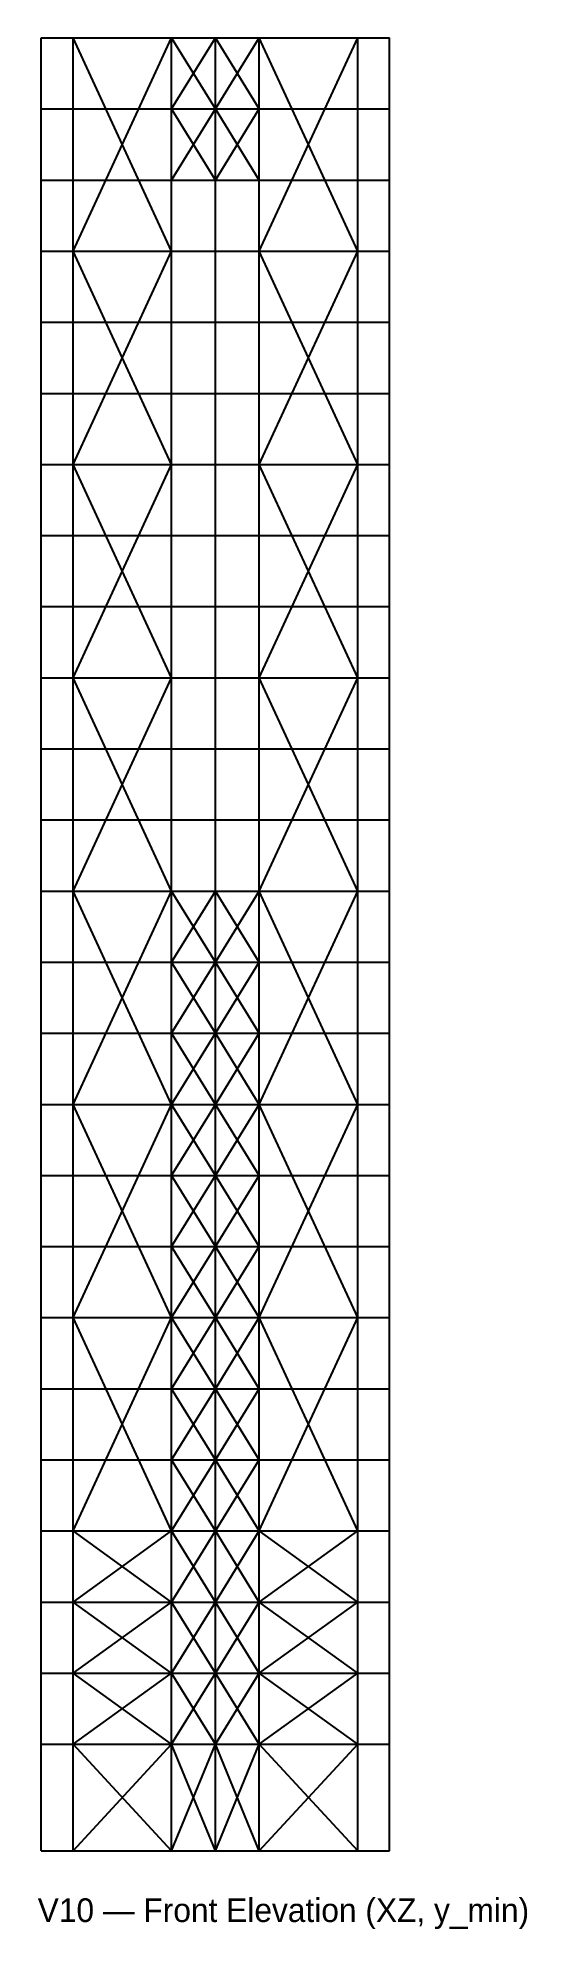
# Model space of a CAD drawing. Header units: metres. Extents: x 0 to 41, y -7 to 153.
import ezdxf

# ---------------------------------------------------------------- set-up
doc = ezdxf.new("R2010")
doc.units = ezdxf.units.M
for name, color, linetype in [('annotations', 7, 'Continuous'), ('beam_x', 3, 'Continuous'), ('brace_xz', 6, 'Continuous'), ('bridge_beam', 30, 'Continuous'), ('bridge_column', 30, 'Continuous'), ('bridge_rigid', 50, 'Continuous'), ('bridge_truss', 40, 'Continuous'), ('column', 4, 'Continuous')]:
    doc.layers.add(name, color=color, linetype=linetype)

msp = doc.modelspace()

# ---------------------------------------------------------------- linework, layer by layer
at = {"layer": 'beam_x'}
for p, q in [((0.3, 153), (3, 153)), ((0.3, 153), (3, 153)), ((3, 153), (11.3, 153)), ((3, 153), (11.3, 153)), ((11.3, 153), (15, 153)), ((11.3, 153), (15, 153)), ((15, 153), (18.7, 153)), ((15, 153), (18.7, 153)), ((18.7, 153), (27, 153)), ((18.7, 153), (27, 153)), ((27, 153), (29.7, 153)), ((27, 153), (29.7, 153)), ((0.3, 147), (3, 147)), ((0.3, 147), (3, 147)), ((3, 147), (11.3, 147)), ((3, 147), (11.3, 147)), ((11.3, 147), (15, 147)), ((11.3, 147), (15, 147)), ((15, 147), (18.7, 147)), ((15, 147), (18.7, 147)), ((18.7, 147), (27, 147)), ((18.7, 147), (27, 147)), ((27, 147), (29.7, 147)), ((27, 147), (29.7, 147)), ((0.3, 141), (3, 141)), ((0.3, 141), (3, 141)), ((3, 141), (11.3, 141)), ((3, 141), (11.3, 141)), ((11.3, 141), (15, 141)), ((11.3, 141), (15, 141)), ((15, 141), (18.7, 141)), ((15, 141), (18.7, 141)), ((18.7, 141), (27, 141)), ((18.7, 141), (27, 141)), ((27, 141), (29.7, 141)), ((27, 141), (29.7, 141)), ((0.3, 135), (3, 135)), ((0.3, 135), (3, 135)), ((3, 135), (11.3, 135)), ((3, 135), (11.3, 135)), ((11.3, 135), (15, 135)), ((11.3, 135), (15, 135)), ((15, 135), (18.7, 135)), ((15, 135), (18.7, 135)), ((18.7, 135), (27, 135)), ((18.7, 135), (27, 135)), ((27, 135), (29.7, 135)), ((27, 135), (29.7, 135)), ((0.3, 129), (3, 129)), ((0.3, 129), (3, 129)), ((3, 129), (11.3, 129)), ((3, 129), (11.3, 129)), ((11.3, 129), (15, 129)), ((11.3, 129), (15, 129)), ((15, 129), (18.7, 129)), ((15, 129), (18.7, 129)), ((18.7, 129), (27, 129)), ((18.7, 129), (27, 129)), ((27, 129), (29.7, 129)), ((27, 129), (29.7, 129)), ((0.3, 123), (3, 123)), ((0.3, 123), (3, 123)), ((3, 123), (11.3, 123)), ((3, 123), (11.3, 123)), ((11.3, 123), (15, 123)), ((11.3, 123), (15, 123)), ((15, 123), (18.7, 123)), ((15, 123), (18.7, 123)), ((18.7, 123), (27, 123)), ((18.7, 123), (27, 123)), ((27, 123), (29.7, 123)), ((27, 123), (29.7, 123)), ((0.3, 117), (3, 117)), ((0.3, 117), (3, 117)), ((3, 117), (11.3, 117)), ((3, 117), (11.3, 117)), ((11.3, 117), (15, 117)), ((11.3, 117), (15, 117)), ((15, 117), (18.7, 117)), ((15, 117), (18.7, 117)), ((18.7, 117), (27, 117)), ((18.7, 117), (27, 117)), ((27, 117), (29.7, 117)), ((27, 117), (29.7, 117)), ((0.3, 111), (3, 111)), ((0.3, 111), (3, 111)), ((3, 111), (11.3, 111)), ((3, 111), (11.3, 111)), ((11.3, 111), (15, 111)), ((11.3, 111), (15, 111)), ((15, 111), (18.7, 111)), ((15, 111), (18.7, 111)), ((18.7, 111), (27, 111)), ((18.7, 111), (27, 111)), ((27, 111), (29.7, 111)), ((27, 111), (29.7, 111)), ((0.3, 105), (3, 105)), ((0.3, 105), (3, 105)), ((3, 105), (11.3, 105)), ((3, 105), (11.3, 105)), ((11.3, 105), (15, 105)), ((11.3, 105), (15, 105)), ((15, 105), (18.7, 105)), ((15, 105), (18.7, 105)), ((18.7, 105), (27, 105)), ((18.7, 105), (27, 105)), ((27, 105), (29.7, 105)), ((27, 105), (29.7, 105)), ((0.3, 99), (3, 99)), ((0.3, 99), (3, 99)), ((3, 99), (11.3, 99)), ((3, 99), (11.3, 99)), ((11.3, 99), (15, 99)), ((11.3, 99), (15, 99)), ((15, 99), (18.7, 99)), ((15, 99), (18.7, 99)), ((18.7, 99), (27, 99)), ((18.7, 99), (27, 99)), ((27, 99), (29.7, 99)), ((27, 99), (29.7, 99)), ((0.3, 93), (3, 93)), ((0.3, 93), (3, 93)), ((3, 93), (11.3, 93)), ((3, 93), (11.3, 93)), ((11.3, 93), (15, 93)), ((11.3, 93), (15, 93)), ((15, 93), (18.7, 93)), ((15, 93), (18.7, 93)), ((18.7, 93), (27, 93)), ((18.7, 93), (27, 93)), ((27, 93), (29.7, 93)), ((27, 93), (29.7, 93)), ((0.3, 87), (3, 87)), ((0.3, 87), (3, 87)), ((3, 87), (11.3, 87)), ((3, 87), (11.3, 87)), ((11.3, 87), (15, 87)), ((11.3, 87), (15, 87)), ((15, 87), (18.7, 87)), ((15, 87), (18.7, 87)), ((18.7, 87), (27, 87)), ((18.7, 87), (27, 87)), ((27, 87), (29.7, 87)), ((27, 87), (29.7, 87)), ((0.3, 81), (3, 81)), ((0.3, 81), (3, 81)), ((3, 81), (11.3, 81)), ((3, 81), (11.3, 81)), ((11.3, 81), (15, 81)), ((11.3, 81), (15, 81)), ((15, 81), (18.7, 81)), ((15, 81), (18.7, 81)), ((18.7, 81), (27, 81)), ((18.7, 81), (27, 81)), ((27, 81), (29.7, 81)), ((27, 81), (29.7, 81)), ((0.3, 75), (3, 75)), ((0.3, 75), (3, 75)), ((3, 75), (11.3, 75)), ((3, 75), (11.3, 75)), ((11.3, 75), (15, 75)), ((11.3, 75), (15, 75)), ((15, 75), (18.7, 75)), ((15, 75), (18.7, 75)), ((18.7, 75), (27, 75)), ((18.7, 75), (27, 75)), ((27, 75), (29.7, 75)), ((27, 75), (29.7, 75)), ((0.3, 69), (3, 69)), ((0.3, 69), (3, 69)), ((3, 69), (11.3, 69)), ((3, 69), (11.3, 69)), ((11.3, 69), (15, 69)), ((11.3, 69), (15, 69)), ((15, 69), (18.7, 69)), ((15, 69), (18.7, 69)), ((18.7, 69), (27, 69)), ((18.7, 69), (27, 69)), ((27, 69), (29.7, 69)), ((27, 69), (29.7, 69)), ((0.3, 63), (3, 63)), ((0.3, 63), (3, 63)), ((3, 63), (11.3, 63)), ((3, 63), (11.3, 63)), ((11.3, 63), (15, 63)), ((11.3, 63), (15, 63)), ((15, 63), (18.7, 63)), ((15, 63), (18.7, 63)), ((18.7, 63), (27, 63)), ((18.7, 63), (27, 63)), ((27, 63), (29.7, 63)), ((27, 63), (29.7, 63)), ((0.3, 57), (3, 57)), ((0.3, 57), (3, 57)), ((3, 57), (11.3, 57)), ((3, 57), (11.3, 57)), ((11.3, 57), (15, 57)), ((11.3, 57), (15, 57)), ((15, 57), (18.7, 57)), ((15, 57), (18.7, 57)), ((18.7, 57), (27, 57)), ((18.7, 57), (27, 57)), ((27, 57), (29.7, 57)), ((27, 57), (29.7, 57)), ((0.3, 51), (3, 51)), ((0.3, 51), (3, 51)), ((3, 51), (11.3, 51)), ((3, 51), (11.3, 51)), ((11.3, 51), (15, 51)), ((11.3, 51), (15, 51)), ((15, 51), (18.7, 51)), ((15, 51), (18.7, 51)), ((18.7, 51), (27, 51)), ((18.7, 51), (27, 51)), ((27, 51), (29.7, 51)), ((27, 51), (29.7, 51)), ((0.3, 45), (3, 45)), ((0.3, 45), (3, 45)), ((3, 45), (11.3, 45)), ((3, 45), (11.3, 45)), ((11.3, 45), (15, 45)), ((11.3, 45), (15, 45)), ((15, 45), (18.7, 45)), ((15, 45), (18.7, 45)), ((18.7, 45), (27, 45)), ((18.7, 45), (27, 45)), ((27, 45), (29.7, 45)), ((27, 45), (29.7, 45)), ((0.3, 39), (3, 39)), ((0.3, 39), (3, 39)), ((3, 39), (11.3, 39)), ((3, 39), (11.3, 39)), ((11.3, 39), (15, 39)), ((11.3, 39), (15, 39)), ((15, 39), (18.7, 39)), ((15, 39), (18.7, 39)), ((18.7, 39), (27, 39)), ((18.7, 39), (27, 39)), ((27, 39), (29.7, 39)), ((27, 39), (29.7, 39)), ((0.3, 33), (3, 33)), ((0.3, 33), (3, 33)), ((3, 33), (11.3, 33)), ((3, 33), (11.3, 33)), ((11.3, 33), (15, 33)), ((11.3, 33), (15, 33)), ((15, 33), (18.7, 33)), ((15, 33), (18.7, 33)), ((18.7, 33), (27, 33)), ((18.7, 33), (27, 33)), ((27, 33), (29.7, 33)), ((27, 33), (29.7, 33)), ((0.3, 27), (3, 27)), ((0.3, 27), (3, 27)), ((3, 27), (11.3, 27)), ((3, 27), (11.3, 27)), ((11.3, 27), (15, 27)), ((11.3, 27), (15, 27)), ((15, 27), (18.7, 27)), ((15, 27), (18.7, 27)), ((18.7, 27), (27, 27)), ((18.7, 27), (27, 27)), ((27, 27), (29.7, 27)), ((27, 27), (29.7, 27)), ((0.3, 21), (3, 21)), ((0.3, 21), (3, 21)), ((3, 21), (11.3, 21)), ((3, 21), (11.3, 21)), ((11.3, 21), (15, 21)), ((11.3, 21), (15, 21)), ((15, 21), (18.7, 21)), ((15, 21), (18.7, 21)), ((18.7, 21), (27, 21)), ((18.7, 21), (27, 21)), ((27, 21), (29.7, 21)), ((27, 21), (29.7, 21)), ((0.3, 15), (3, 15)), ((0.3, 15), (3, 15)), ((3, 15), (11.3, 15)), ((3, 15), (11.3, 15)), ((11.3, 15), (15, 15)), ((11.3, 15), (15, 15)), ((15, 15), (18.7, 15)), ((15, 15), (18.7, 15)), ((18.7, 15), (27, 15)), ((18.7, 15), (27, 15)), ((27, 15), (29.7, 15)), ((27, 15), (29.7, 15)), ((0.3, 9), (3, 9)), ((0.3, 9), (3, 9)), ((3, 9), (11.3, 9)), ((3, 9), (11.3, 9)), ((11.3, 9), (15, 9)), ((11.3, 9), (15, 9)), ((15, 9), (18.7, 9)), ((15, 9), (18.7, 9)), ((18.7, 9), (27, 9)), ((18.7, 9), (27, 9)), ((27, 9), (29.7, 9)), ((27, 9), (29.7, 9)), ((0.3, 0), (3, 0)), ((0.3, 0), (3, 0)), ((3, 0), (11.3, 0)), ((3, 0), (11.3, 0)), ((11.3, 0), (15, 0)), ((11.3, 0), (15, 0)), ((15, 0), (18.7, 0)), ((15, 0), (18.7, 0)), ((18.7, 0), (27, 0)), ((18.7, 0), (27, 0)), ((27, 0), (29.7, 0)), ((27, 0), (29.7, 0))]:
    msp.add_line(p, q, dxfattribs=at)
at = {"layer": 'brace_xz'}
for p, q in [((3, 135), (11.3, 153)), ((11.3, 135), (3, 153)), ((3, 135), (11.3, 153)), ((11.3, 135), (3, 153)), ((11.3, 147), (15, 153)), ((15, 147), (11.3, 153)), ((11.3, 147), (15, 153)), ((15, 147), (11.3, 153)), ((15, 147), (18.7, 153)), ((18.7, 147), (15, 153)), ((15, 147), (18.7, 153)), ((18.7, 147), (15, 153)), ((18.7, 135), (27, 153)), ((27, 135), (18.7, 153)), ((18.7, 135), (27, 153)), ((27, 135), (18.7, 153)), ((11.3, 141), (15, 147)), ((15, 141), (11.3, 147)), ((11.3, 141), (15, 147)), ((15, 141), (11.3, 147)), ((15, 141), (18.7, 147)), ((18.7, 141), (15, 147)), ((15, 141), (18.7, 147)), ((18.7, 141), (15, 147)), ((3, 117), (11.3, 135)), ((11.3, 117), (3, 135)), ((3, 117), (11.3, 135)), ((11.3, 117), (3, 135)), ((18.7, 117), (27, 135)), ((27, 117), (18.7, 135)), ((18.7, 117), (27, 135)), ((27, 117), (18.7, 135)), ((3, 99), (11.3, 117)), ((11.3, 99), (3, 117)), ((3, 99), (11.3, 117)), ((11.3, 99), (3, 117)), ((18.7, 99), (27, 117)), ((27, 99), (18.7, 117)), ((18.7, 99), (27, 117)), ((27, 99), (18.7, 117)), ((3, 81), (11.3, 99)), ((11.3, 81), (3, 99)), ((3, 81), (11.3, 99)), ((11.3, 81), (3, 99)), ((18.7, 81), (27, 99)), ((27, 81), (18.7, 99)), ((18.7, 81), (27, 99)), ((27, 81), (18.7, 99)), ((3, 63), (11.3, 81)), ((11.3, 63), (3, 81)), ((3, 63), (11.3, 81)), ((11.3, 63), (3, 81)), ((11.3, 75), (15, 81)), ((15, 75), (11.3, 81)), ((11.3, 75), (15, 81)), ((15, 75), (11.3, 81)), ((15, 75), (18.7, 81)), ((18.7, 75), (15, 81)), ((15, 75), (18.7, 81)), ((18.7, 75), (15, 81)), ((18.7, 63), (27, 81)), ((27, 63), (18.7, 81)), ((18.7, 63), (27, 81)), ((27, 63), (18.7, 81)), ((11.3, 69), (15, 75)), ((15, 69), (11.3, 75)), ((11.3, 69), (15, 75)), ((15, 69), (11.3, 75)), ((15, 69), (18.7, 75)), ((18.7, 69), (15, 75)), ((15, 69), (18.7, 75)), ((18.7, 69), (15, 75)), ((11.3, 63), (15, 69)), ((15, 63), (11.3, 69)), ((11.3, 63), (15, 69)), ((15, 63), (11.3, 69)), ((15, 63), (18.7, 69)), ((18.7, 63), (15, 69)), ((15, 63), (18.7, 69)), ((18.7, 63), (15, 69)), ((3, 45), (11.3, 63)), ((11.3, 45), (3, 63)), ((3, 45), (11.3, 63)), ((11.3, 45), (3, 63)), ((11.3, 57), (15, 63)), ((15, 57), (11.3, 63)), ((11.3, 57), (15, 63)), ((15, 57), (11.3, 63)), ((15, 57), (18.7, 63)), ((18.7, 57), (15, 63)), ((15, 57), (18.7, 63)), ((18.7, 57), (15, 63)), ((18.7, 45), (27, 63)), ((27, 45), (18.7, 63)), ((18.7, 45), (27, 63)), ((27, 45), (18.7, 63)), ((11.3, 51), (15, 57)), ((15, 51), (11.3, 57)), ((11.3, 51), (15, 57)), ((15, 51), (11.3, 57)), ((15, 51), (18.7, 57)), ((18.7, 51), (15, 57)), ((15, 51), (18.7, 57)), ((18.7, 51), (15, 57)), ((11.3, 45), (15, 51)), ((15, 45), (11.3, 51)), ((11.3, 45), (15, 51)), ((15, 45), (11.3, 51)), ((15, 45), (18.7, 51)), ((18.7, 45), (15, 51)), ((15, 45), (18.7, 51)), ((18.7, 45), (15, 51)), ((3, 27), (11.3, 45)), ((11.3, 27), (3, 45)), ((3, 27), (11.3, 45)), ((11.3, 27), (3, 45)), ((11.3, 39), (15, 45)), ((15, 39), (11.3, 45)), ((11.3, 39), (15, 45)), ((15, 39), (11.3, 45)), ((15, 39), (18.7, 45)), ((18.7, 39), (15, 45)), ((15, 39), (18.7, 45)), ((18.7, 39), (15, 45)), ((18.7, 27), (27, 45)), ((27, 27), (18.7, 45)), ((18.7, 27), (27, 45)), ((27, 27), (18.7, 45)), ((11.3, 33), (15, 39)), ((15, 33), (11.3, 39)), ((11.3, 33), (15, 39)), ((15, 33), (11.3, 39)), ((15, 33), (18.7, 39)), ((18.7, 33), (15, 39)), ((15, 33), (18.7, 39)), ((18.7, 33), (15, 39)), ((11.3, 27), (15, 33)), ((15, 27), (11.3, 33)), ((11.3, 27), (15, 33)), ((15, 27), (11.3, 33)), ((15, 27), (18.7, 33)), ((18.7, 27), (15, 33)), ((15, 27), (18.7, 33)), ((18.7, 27), (15, 33)), ((3, 21), (11.3, 27)), ((11.3, 21), (3, 27)), ((3, 21), (11.3, 27)), ((11.3, 21), (3, 27)), ((11.3, 21), (15, 27)), ((15, 21), (11.3, 27)), ((11.3, 21), (15, 27)), ((15, 21), (11.3, 27)), ((15, 21), (18.7, 27)), ((18.7, 21), (15, 27)), ((15, 21), (18.7, 27)), ((18.7, 21), (15, 27)), ((18.7, 21), (27, 27)), ((27, 21), (18.7, 27)), ((18.7, 21), (27, 27)), ((27, 21), (18.7, 27)), ((3, 15), (11.3, 21)), ((11.3, 15), (3, 21)), ((3, 15), (11.3, 21)), ((11.3, 15), (3, 21)), ((11.3, 15), (15, 21)), ((15, 15), (11.3, 21)), ((11.3, 15), (15, 21)), ((15, 15), (11.3, 21)), ((15, 15), (18.7, 21)), ((18.7, 15), (15, 21)), ((15, 15), (18.7, 21)), ((18.7, 15), (15, 21)), ((18.7, 15), (27, 21)), ((27, 15), (18.7, 21)), ((18.7, 15), (27, 21)), ((27, 15), (18.7, 21)), ((3, 9), (11.3, 15)), ((11.3, 9), (3, 15)), ((3, 9), (11.3, 15)), ((11.3, 9), (3, 15)), ((11.3, 9), (15, 15)), ((15, 9), (11.3, 15)), ((11.3, 9), (15, 15)), ((15, 9), (11.3, 15)), ((15, 9), (18.7, 15)), ((18.7, 9), (15, 15)), ((15, 9), (18.7, 15)), ((18.7, 9), (15, 15)), ((18.7, 9), (27, 15)), ((27, 9), (18.7, 15)), ((18.7, 9), (27, 15)), ((27, 9), (18.7, 15)), ((3, 0), (11.3, 9)), ((11.3, 0), (3, 9)), ((3, 0), (11.3, 9)), ((11.3, 0), (3, 9)), ((11.3, 0), (15, 9)), ((15, 0), (11.3, 9)), ((11.3, 0), (15, 9)), ((15, 0), (11.3, 9)), ((15, 0), (18.7, 9)), ((18.7, 0), (15, 9)), ((15, 0), (18.7, 9)), ((18.7, 0), (15, 9)), ((18.7, 0), (27, 9)), ((27, 0), (18.7, 9)), ((18.7, 0), (27, 9)), ((27, 0), (18.7, 9))]:
    msp.add_line(p, q, dxfattribs=at)
at = {"layer": 'bridge_beam'}
for p, q in [((11.3, 153), (11.3, 153)), ((11.3, 153), (18.7, 153)), ((11.3, 153), (11.3, 153)), ((18.7, 153), (18.7, 153)), ((18.7, 153), (18.7, 153)), ((11.3, 141), (11.3, 141)), ((11.3, 141), (18.7, 141)), ((11.3, 141), (11.3, 141)), ((18.7, 141), (18.7, 141)), ((18.7, 141), (18.7, 141)), ((11.3, 111), (11.3, 111)), ((11.3, 111), (18.7, 111)), ((11.3, 111), (11.3, 111)), ((18.7, 111), (18.7, 111)), ((18.7, 111), (18.7, 111)), ((11.3, 105), (11.3, 105)), ((11.3, 105), (18.7, 105)), ((11.3, 105), (11.3, 105)), ((18.7, 105), (18.7, 105)), ((18.7, 105), (18.7, 105)), ((11.3, 75), (11.3, 75)), ((11.3, 75), (18.7, 75)), ((11.3, 75), (11.3, 75)), ((18.7, 75), (18.7, 75)), ((18.7, 75), (18.7, 75)), ((11.3, 69), (11.3, 69)), ((11.3, 69), (18.7, 69)), ((11.3, 69), (11.3, 69)), ((18.7, 69), (18.7, 69)), ((18.7, 69), (18.7, 69)), ((11.3, 39), (11.3, 39)), ((11.3, 39), (18.7, 39)), ((11.3, 39), (11.3, 39)), ((18.7, 39), (18.7, 39)), ((18.7, 39), (18.7, 39)), ((11.3, 33), (11.3, 33)), ((11.3, 33), (18.7, 33)), ((11.3, 33), (11.3, 33)), ((18.7, 33), (18.7, 33)), ((18.7, 33), (18.7, 33))]:
    msp.add_line(p, q, dxfattribs=at)
at = {"layer": 'bridge_column'}
for p, q in [((11.3, 141), (11.3, 153)), ((18.7, 141), (18.7, 153)), ((11.3, 105), (11.3, 111)), ((18.7, 105), (18.7, 111)), ((11.3, 69), (11.3, 75)), ((18.7, 69), (18.7, 75)), ((11.3, 33), (11.3, 39)), ((18.7, 33), (18.7, 39))]:
    msp.add_line(p, q, dxfattribs=at)
at = {"layer": 'bridge_rigid'}
for p, q in [((11.3, 153), (18.7, 153)), ((11.3, 153), (18.7, 153)), ((11.3, 141), (18.7, 141)), ((11.3, 141), (18.7, 141)), ((11.3, 111), (18.7, 111)), ((11.3, 111), (18.7, 111)), ((11.3, 105), (18.7, 105)), ((11.3, 105), (18.7, 105)), ((11.3, 75), (18.7, 75)), ((11.3, 75), (18.7, 75)), ((11.3, 69), (18.7, 69)), ((11.3, 69), (18.7, 69)), ((11.3, 39), (18.7, 39)), ((11.3, 39), (18.7, 39)), ((11.3, 33), (18.7, 33)), ((11.3, 33), (18.7, 33))]:
    msp.add_line(p, q, dxfattribs=at)
at = {"layer": 'bridge_truss'}
for p, q in [((11.3, 141), (11.3, 153)), ((11.3, 141), (11.3, 153)), ((11.3, 141), (11.3, 153)), ((11.3, 141), (11.3, 153)), ((18.7, 141), (18.7, 153)), ((18.7, 141), (18.7, 153)), ((18.7, 141), (18.7, 153)), ((18.7, 141), (18.7, 153)), ((11.3, 105), (11.3, 111)), ((11.3, 105), (11.3, 111)), ((11.3, 105), (11.3, 111)), ((11.3, 105), (11.3, 111)), ((18.7, 105), (18.7, 111)), ((18.7, 105), (18.7, 111)), ((18.7, 105), (18.7, 111)), ((18.7, 105), (18.7, 111)), ((11.3, 69), (11.3, 75)), ((11.3, 69), (11.3, 75)), ((11.3, 69), (11.3, 75)), ((11.3, 69), (11.3, 75)), ((18.7, 69), (18.7, 75)), ((18.7, 69), (18.7, 75)), ((18.7, 69), (18.7, 75)), ((18.7, 69), (18.7, 75)), ((11.3, 33), (11.3, 39)), ((11.3, 33), (11.3, 39)), ((11.3, 33), (11.3, 39)), ((11.3, 33), (11.3, 39)), ((18.7, 33), (18.7, 39)), ((18.7, 33), (18.7, 39)), ((18.7, 33), (18.7, 39)), ((18.7, 33), (18.7, 39))]:
    msp.add_line(p, q, dxfattribs=at)
at = {"layer": 'column'}
for p, q in [((0.3, 147), (0.3, 153)), ((0.3, 147), (0.3, 153)), ((3, 147), (3, 153)), ((3, 147), (3, 153)), ((11.3, 147), (11.3, 153)), ((11.3, 147), (11.3, 153)), ((15, 147), (15, 153)), ((15, 147), (15, 153)), ((18.7, 147), (18.7, 153)), ((18.7, 147), (18.7, 153)), ((27, 147), (27, 153)), ((27, 147), (27, 153)), ((29.7, 147), (29.7, 153)), ((29.7, 147), (29.7, 153)), ((0.3, 141), (0.3, 147)), ((0.3, 141), (0.3, 147)), ((3, 141), (3, 147)), ((3, 141), (3, 147)), ((11.3, 141), (11.3, 147)), ((11.3, 141), (11.3, 147)), ((15, 141), (15, 147)), ((15, 141), (15, 147)), ((18.7, 141), (18.7, 147)), ((18.7, 141), (18.7, 147)), ((27, 141), (27, 147)), ((27, 141), (27, 147)), ((29.7, 141), (29.7, 147)), ((29.7, 141), (29.7, 147)), ((0.3, 135), (0.3, 141)), ((0.3, 135), (0.3, 141)), ((3, 135), (3, 141)), ((3, 135), (3, 141)), ((11.3, 135), (11.3, 141)), ((11.3, 135), (11.3, 141)), ((15, 135), (15, 141)), ((15, 135), (15, 141)), ((18.7, 135), (18.7, 141)), ((18.7, 135), (18.7, 141)), ((27, 135), (27, 141)), ((27, 135), (27, 141)), ((29.7, 135), (29.7, 141)), ((29.7, 135), (29.7, 141)), ((0.3, 129), (0.3, 135)), ((0.3, 129), (0.3, 135)), ((3, 129), (3, 135)), ((3, 129), (3, 135)), ((11.3, 129), (11.3, 135)), ((11.3, 129), (11.3, 135)), ((15, 129), (15, 135)), ((15, 129), (15, 135)), ((18.7, 129), (18.7, 135)), ((18.7, 129), (18.7, 135)), ((27, 129), (27, 135)), ((27, 129), (27, 135)), ((29.7, 129), (29.7, 135)), ((29.7, 129), (29.7, 135)), ((0.3, 123), (0.3, 129)), ((0.3, 123), (0.3, 129)), ((3, 123), (3, 129)), ((3, 123), (3, 129)), ((11.3, 123), (11.3, 129)), ((11.3, 123), (11.3, 129)), ((15, 123), (15, 129)), ((15, 123), (15, 129)), ((18.7, 123), (18.7, 129)), ((18.7, 123), (18.7, 129)), ((27, 123), (27, 129)), ((27, 123), (27, 129)), ((29.7, 123), (29.7, 129)), ((29.7, 123), (29.7, 129)), ((0.3, 117), (0.3, 123)), ((0.3, 117), (0.3, 123)), ((3, 117), (3, 123)), ((3, 117), (3, 123)), ((11.3, 117), (11.3, 123)), ((11.3, 117), (11.3, 123)), ((15, 117), (15, 123)), ((15, 117), (15, 123)), ((18.7, 117), (18.7, 123)), ((18.7, 117), (18.7, 123)), ((27, 117), (27, 123)), ((27, 117), (27, 123)), ((29.7, 117), (29.7, 123)), ((29.7, 117), (29.7, 123)), ((0.3, 111), (0.3, 117)), ((0.3, 111), (0.3, 117)), ((3, 111), (3, 117)), ((3, 111), (3, 117)), ((11.3, 111), (11.3, 117)), ((11.3, 111), (11.3, 117)), ((15, 111), (15, 117)), ((15, 111), (15, 117)), ((18.7, 111), (18.7, 117)), ((18.7, 111), (18.7, 117)), ((27, 111), (27, 117)), ((27, 111), (27, 117)), ((29.7, 111), (29.7, 117)), ((29.7, 111), (29.7, 117)), ((0.3, 105), (0.3, 111)), ((0.3, 105), (0.3, 111)), ((3, 105), (3, 111)), ((3, 105), (3, 111)), ((11.3, 105), (11.3, 111)), ((11.3, 105), (11.3, 111)), ((15, 105), (15, 111)), ((15, 105), (15, 111)), ((18.7, 105), (18.7, 111)), ((18.7, 105), (18.7, 111)), ((27, 105), (27, 111)), ((27, 105), (27, 111)), ((29.7, 105), (29.7, 111)), ((29.7, 105), (29.7, 111)), ((0.3, 99), (0.3, 105)), ((0.3, 99), (0.3, 105)), ((3, 99), (3, 105)), ((3, 99), (3, 105)), ((11.3, 99), (11.3, 105)), ((11.3, 99), (11.3, 105)), ((15, 99), (15, 105)), ((15, 99), (15, 105)), ((18.7, 99), (18.7, 105)), ((18.7, 99), (18.7, 105)), ((27, 99), (27, 105)), ((27, 99), (27, 105)), ((29.7, 99), (29.7, 105)), ((29.7, 99), (29.7, 105)), ((0.3, 93), (0.3, 99)), ((0.3, 93), (0.3, 99)), ((3, 93), (3, 99)), ((3, 93), (3, 99)), ((11.3, 93), (11.3, 99)), ((11.3, 93), (11.3, 99)), ((15, 93), (15, 99)), ((15, 93), (15, 99)), ((18.7, 93), (18.7, 99)), ((18.7, 93), (18.7, 99)), ((27, 93), (27, 99)), ((27, 93), (27, 99)), ((29.7, 93), (29.7, 99)), ((29.7, 93), (29.7, 99)), ((0.3, 87), (0.3, 93)), ((0.3, 87), (0.3, 93)), ((3, 87), (3, 93)), ((3, 87), (3, 93)), ((11.3, 87), (11.3, 93)), ((11.3, 87), (11.3, 93)), ((15, 87), (15, 93)), ((15, 87), (15, 93)), ((18.7, 87), (18.7, 93)), ((18.7, 87), (18.7, 93)), ((27, 87), (27, 93)), ((27, 87), (27, 93)), ((29.7, 87), (29.7, 93)), ((29.7, 87), (29.7, 93)), ((0.3, 81), (0.3, 87)), ((0.3, 81), (0.3, 87)), ((3, 81), (3, 87)), ((3, 81), (3, 87)), ((11.3, 81), (11.3, 87)), ((11.3, 81), (11.3, 87)), ((15, 81), (15, 87)), ((15, 81), (15, 87)), ((18.7, 81), (18.7, 87)), ((18.7, 81), (18.7, 87)), ((27, 81), (27, 87)), ((27, 81), (27, 87)), ((29.7, 81), (29.7, 87)), ((29.7, 81), (29.7, 87)), ((0.3, 75), (0.3, 81)), ((0.3, 75), (0.3, 81)), ((3, 75), (3, 81)), ((3, 75), (3, 81)), ((11.3, 75), (11.3, 81)), ((11.3, 75), (11.3, 81)), ((15, 75), (15, 81)), ((15, 75), (15, 81)), ((18.7, 75), (18.7, 81)), ((18.7, 75), (18.7, 81)), ((27, 75), (27, 81)), ((27, 75), (27, 81)), ((29.7, 75), (29.7, 81)), ((29.7, 75), (29.7, 81)), ((0.3, 69), (0.3, 75)), ((0.3, 69), (0.3, 75)), ((3, 69), (3, 75)), ((3, 69), (3, 75)), ((11.3, 69), (11.3, 75)), ((11.3, 69), (11.3, 75)), ((15, 69), (15, 75)), ((15, 69), (15, 75)), ((18.7, 69), (18.7, 75)), ((18.7, 69), (18.7, 75)), ((27, 69), (27, 75)), ((27, 69), (27, 75)), ((29.7, 69), (29.7, 75)), ((29.7, 69), (29.7, 75)), ((0.3, 63), (0.3, 69)), ((0.3, 63), (0.3, 69)), ((3, 63), (3, 69)), ((3, 63), (3, 69)), ((11.3, 63), (11.3, 69)), ((11.3, 63), (11.3, 69)), ((15, 63), (15, 69)), ((15, 63), (15, 69)), ((18.7, 63), (18.7, 69)), ((18.7, 63), (18.7, 69)), ((27, 63), (27, 69)), ((27, 63), (27, 69)), ((29.7, 63), (29.7, 69)), ((29.7, 63), (29.7, 69)), ((0.3, 57), (0.3, 63)), ((0.3, 57), (0.3, 63)), ((3, 57), (3, 63)), ((3, 57), (3, 63)), ((11.3, 57), (11.3, 63)), ((11.3, 57), (11.3, 63)), ((15, 57), (15, 63)), ((15, 57), (15, 63)), ((18.7, 57), (18.7, 63)), ((18.7, 57), (18.7, 63)), ((27, 57), (27, 63)), ((27, 57), (27, 63)), ((29.7, 57), (29.7, 63)), ((29.7, 57), (29.7, 63)), ((0.3, 51), (0.3, 57)), ((0.3, 51), (0.3, 57)), ((3, 51), (3, 57)), ((3, 51), (3, 57)), ((11.3, 51), (11.3, 57)), ((11.3, 51), (11.3, 57)), ((15, 51), (15, 57)), ((15, 51), (15, 57)), ((18.7, 51), (18.7, 57)), ((18.7, 51), (18.7, 57)), ((27, 51), (27, 57)), ((27, 51), (27, 57)), ((29.7, 51), (29.7, 57)), ((29.7, 51), (29.7, 57)), ((0.3, 45), (0.3, 51)), ((0.3, 45), (0.3, 51)), ((3, 45), (3, 51)), ((3, 45), (3, 51)), ((11.3, 45), (11.3, 51)), ((11.3, 45), (11.3, 51)), ((15, 45), (15, 51)), ((15, 45), (15, 51)), ((18.7, 45), (18.7, 51)), ((18.7, 45), (18.7, 51)), ((27, 45), (27, 51)), ((27, 45), (27, 51)), ((29.7, 45), (29.7, 51)), ((29.7, 45), (29.7, 51)), ((0.3, 39), (0.3, 45)), ((0.3, 39), (0.3, 45)), ((3, 39), (3, 45)), ((3, 39), (3, 45)), ((11.3, 39), (11.3, 45)), ((11.3, 39), (11.3, 45)), ((15, 39), (15, 45)), ((15, 39), (15, 45)), ((18.7, 39), (18.7, 45)), ((18.7, 39), (18.7, 45)), ((27, 39), (27, 45)), ((27, 39), (27, 45)), ((29.7, 39), (29.7, 45)), ((29.7, 39), (29.7, 45)), ((0.3, 33), (0.3, 39)), ((0.3, 33), (0.3, 39)), ((3, 33), (3, 39)), ((3, 33), (3, 39)), ((11.3, 33), (11.3, 39)), ((11.3, 33), (11.3, 39)), ((15, 33), (15, 39)), ((15, 33), (15, 39)), ((18.7, 33), (18.7, 39)), ((18.7, 33), (18.7, 39)), ((27, 33), (27, 39)), ((27, 33), (27, 39)), ((29.7, 33), (29.7, 39)), ((29.7, 33), (29.7, 39)), ((0.3, 27), (0.3, 33)), ((0.3, 27), (0.3, 33)), ((3, 27), (3, 33)), ((3, 27), (3, 33)), ((11.3, 27), (11.3, 33)), ((11.3, 27), (11.3, 33)), ((15, 27), (15, 33)), ((15, 27), (15, 33)), ((18.7, 27), (18.7, 33)), ((18.7, 27), (18.7, 33)), ((27, 27), (27, 33)), ((27, 27), (27, 33)), ((29.7, 27), (29.7, 33)), ((29.7, 27), (29.7, 33)), ((0.3, 21), (0.3, 27)), ((0.3, 21), (0.3, 27)), ((3, 21), (3, 27)), ((3, 21), (3, 27)), ((11.3, 21), (11.3, 27)), ((11.3, 21), (11.3, 27)), ((15, 21), (15, 27)), ((15, 21), (15, 27)), ((18.7, 21), (18.7, 27)), ((18.7, 21), (18.7, 27)), ((27, 21), (27, 27)), ((27, 21), (27, 27)), ((29.7, 21), (29.7, 27)), ((29.7, 21), (29.7, 27)), ((0.3, 15), (0.3, 21)), ((0.3, 15), (0.3, 21)), ((3, 15), (3, 21)), ((3, 15), (3, 21)), ((11.3, 15), (11.3, 21)), ((11.3, 15), (11.3, 21)), ((15, 15), (15, 21)), ((15, 15), (15, 21)), ((18.7, 15), (18.7, 21)), ((18.7, 15), (18.7, 21)), ((27, 15), (27, 21)), ((27, 15), (27, 21)), ((29.7, 15), (29.7, 21)), ((29.7, 15), (29.7, 21)), ((0.3, 9), (0.3, 15)), ((0.3, 9), (0.3, 15)), ((3, 9), (3, 15)), ((3, 9), (3, 15)), ((11.3, 9), (11.3, 15)), ((11.3, 9), (11.3, 15)), ((15, 9), (15, 15)), ((15, 9), (15, 15)), ((18.7, 9), (18.7, 15)), ((18.7, 9), (18.7, 15)), ((27, 9), (27, 15)), ((27, 9), (27, 15)), ((29.7, 9), (29.7, 15)), ((29.7, 9), (29.7, 15)), ((0.3, 0), (0.3, 9)), ((0.3, 0), (0.3, 9)), ((3, 0), (3, 9)), ((3, 0), (3, 9)), ((11.3, 0), (11.3, 9)), ((11.3, 0), (11.3, 9)), ((15, 0), (15, 9)), ((15, 0), (15, 9)), ((18.7, 0), (18.7, 9)), ((18.7, 0), (18.7, 9)), ((27, 0), (27, 9)), ((27, 0), (27, 9)), ((29.7, 0), (29.7, 9)), ((29.7, 0), (29.7, 9))]:
    msp.add_line(p, q, dxfattribs=at)

# ---------------------------------------------------------------- texts
at = {"layer": 'annotations'}
msp.add_text('V10 — Front Elevation (XZ, y_min)', height=2, dxfattribs=at).set_placement((0, -6))

doc.saveas('drawing.dxf')
